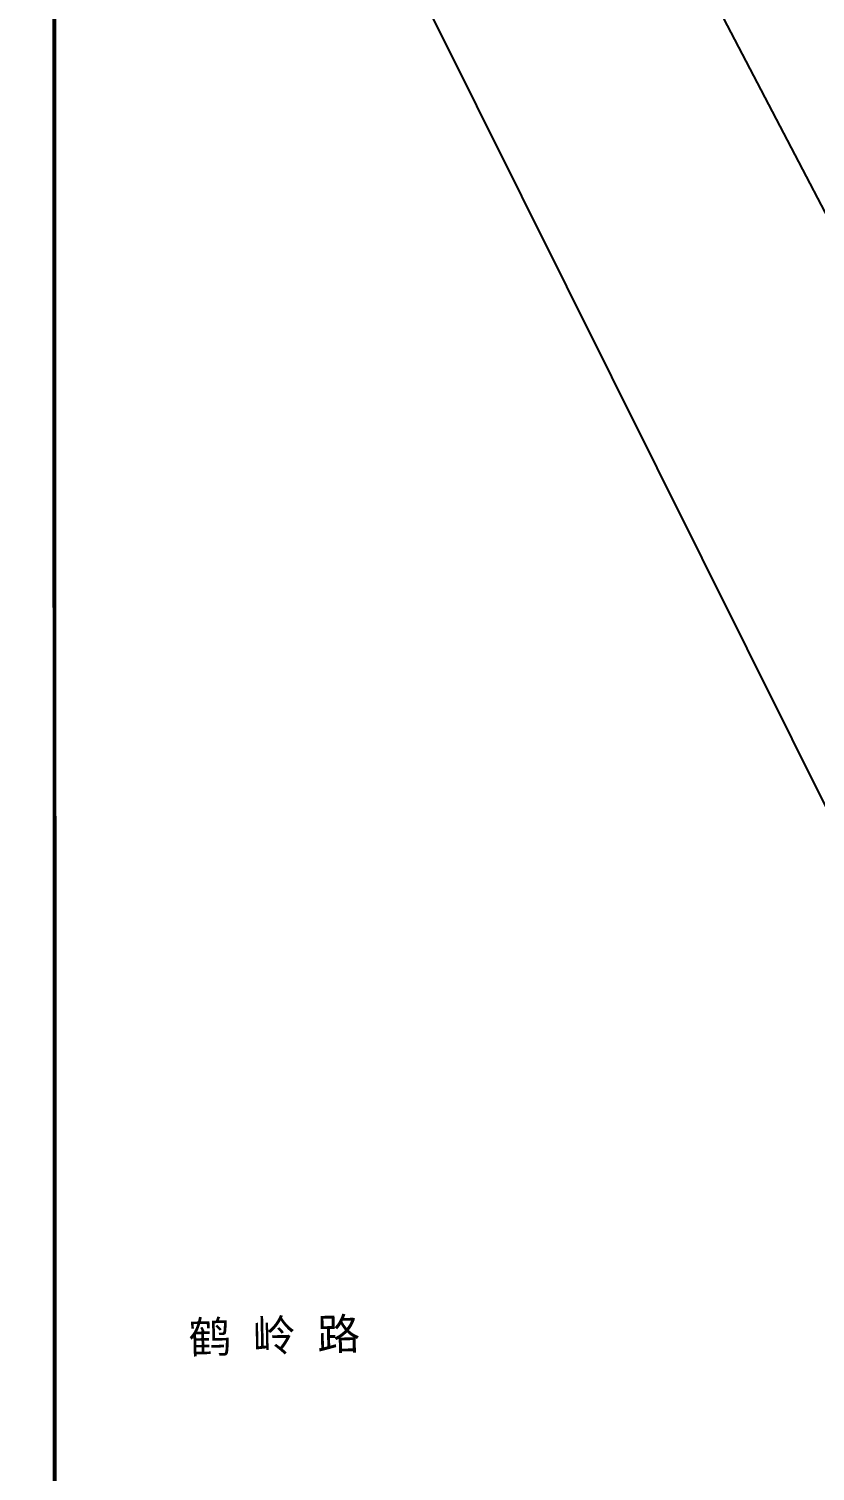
# Model space of a CAD drawing. Extents: x 529262 to 576451, y 2694391 to 2717535.
# Drawn here: x 567044.2 to 567144.1, y 2708794.9 to 2708978.2 of the extents above; entities that cross this region are included whole.
import ezdxf
from ezdxf.enums import TextEntityAlignment as Align
from ezdxf.xclip import XClip

# ---------------------------------------------------------------- set-up
doc = ezdxf.new("R2010")
doc.units = 0
doc.header["$XCLIPFRAME"] = 0
for name, color, linetype in [('PP-COM', 7, 'Continuous'), ('RD-中线', 40, 'Continuous'), ('RD-红线', 7, 'Continuous'), ('RD-路名', 7, 'Continuous')]:
    doc.layers.add(name, color=color, linetype=linetype)
doc.styles.add('黑体', font='simhei.ttf')

# ---------------------------------------------------------------- blocks, each defined once
blk = doc.blocks.new('A$C19FD0107')
at = {"layer": 'RD-中线', "color": 8, "linetype": 'Continuous', "flags": 128}
blk.add_lwpolyline([(-4176.3, 15183.28), (-3848.39, 14556)], dxfattribs=at)
for points in [[(-4490.73, 14139.44, 0), (-4490.29, 14139.42)], [(-3818.25, 14086.17, 0), (-3817.74, 14086.17)]]:
    blk.add_lwpolyline(points, format="xyb", dxfattribs=at)
at = {"layer": 'RD-红线', "color": 8}
for p, q in [((-3945.46, 14675.29), (-3896.94, 14577.78)), ((-3896.94, 14577.78), (-3856.91, 14497.34)), ((-3856.91, 14497.34), (-3836.33, 14455.97))]:
    blk.add_line(p, q, dxfattribs=at)

msp = doc.modelspace()

# ---------------------------------------------------------------- linework, layer by layer
at = {"const_width": 0.5}
msp.add_lwpolyline([(567047.338, 2709357.825), (567047.547, 2708657.021), (567373.419, 2708657.069), (567373.438, 2708730.216), (567619.122, 2708730.227), (567619.011, 2709360.226), (567047.338, 2709357.825)], dxfattribs=at)

# ---------------------------------------------------------------- block references
at = {"layer": 'PP-COM'}
ref = msp.add_blockref('A$C19FD0107', (570997.993, 2694390.603), dxfattribs=at)
XClip(ref).set_block_clipping_path([(-9366.4383134884, 14428.6043910822), (-3328.4480743363, 17452.7484863754)])

# ---------------------------------------------------------------- texts
at = {"layer": 'RD-路名', "color": 7, "style": '黑体'}
msp.add_text('鹤 岭 路', height=4, rotation=1.30936, dxfattribs=at).set_placement((567075.373, 2708812.182), align=Align.MIDDLE)

doc.saveas('drawing.dxf')
